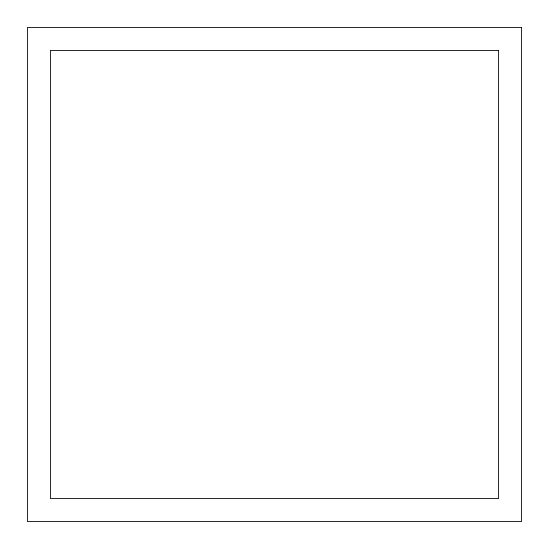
<?xml version="1.0" encoding="UTF-8"?>
<svg xmlns="http://www.w3.org/2000/svg" width="549" height="549" viewBox="0 0 549 549"><rect width="100%" height="100%" fill="white"/><g stroke="black" fill="none" stroke-linecap="round" stroke-linejoin="round"><path stroke-width="0.82" d="M521.55 27.45L27.45 27.45L27.45 521.55L521.55 521.55L521.55 27.45M498.574 50.426L50.426 50.426L50.426 498.574L498.574 498.574L498.574 50.426"/></g></svg>
